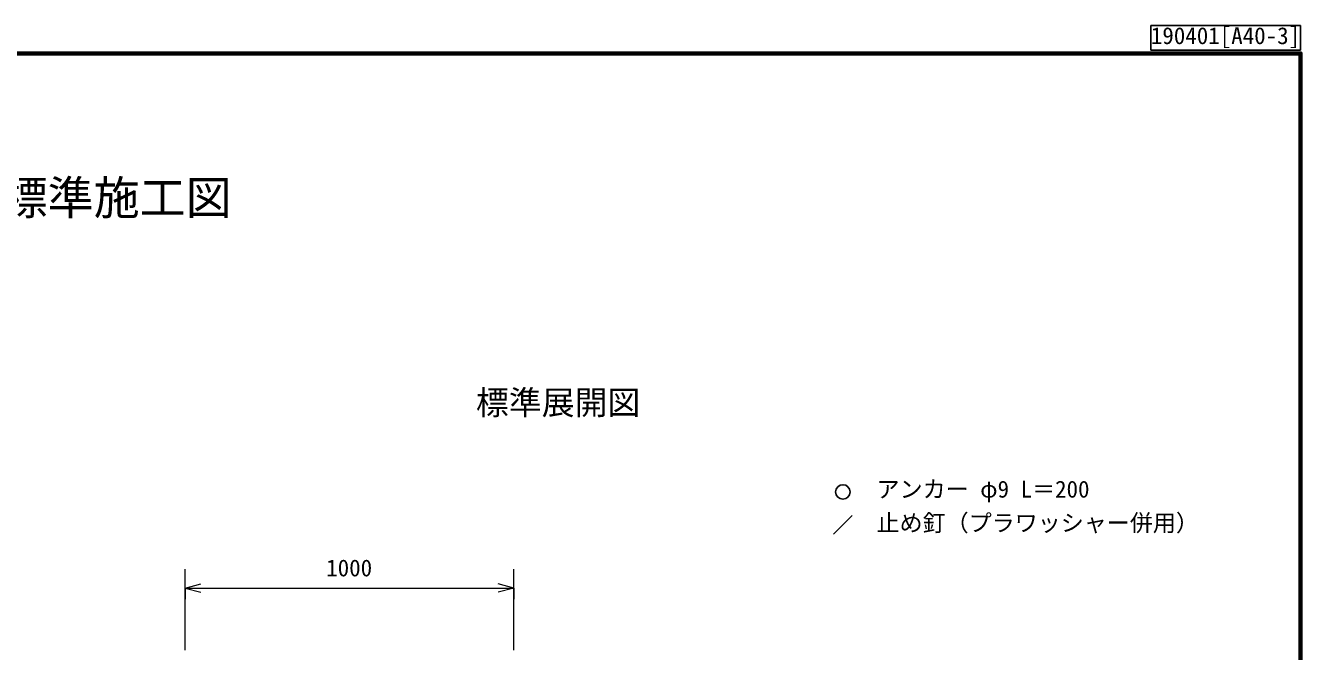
# Model space of a CAD drawing. Units: millimetres, scale not verified. Extents: x 200 to 8200, y 200 to 5825.
# Drawn here: x 4323 to 8200, y 3922 to 5825 of the extents above; entities that cross this region are included whole.
import ezdxf
from ezdxf.enums import TextEntityAlignment as Align

# ---------------------------------------------------------------- set-up
doc = ezdxf.new("R2010")
doc.units = ezdxf.units.MM
doc.header["$LTSCALE"] = 20
for name, color, linetype, lineweight in [('C-DOC', 3, 'Continuous', 25), ('C-STR-DIM', 1, 'Continuous', 13), ('C-STR-TXT', 7, 'Continuous', 25), ('C-TTL', 2, 'Continuous', 70)]:
    doc.layers.add(name, color=color, linetype=linetype, lineweight=lineweight)
doc.layers.add('C-TTL-TXT', color=7, linetype='Continuous')
doc.styles.add('ＭＳ ゴシック', font='')
doc.styles.get('ＭＳ ゴシック').set_extended_font_data('MS Gothic')

msp = doc.modelspace()

# ---------------------------------------------------------------- linework, layer by layer
at = {"layer": 'C-DOC'}
for p, q in [((8200, 5825), (7745, 5825)), ((7745, 5750), (7745, 5825)), ((8200, 5750), (8200, 5825)), ((7745, 5750), (8200, 5750))]:
    msp.add_line(p, q, dxfattribs=at)
at = {"layer": 'C-STR-DIM'}
for p, q in [((4808.54, 3925.93), (4808.54, 4172.64)), ((5808.54, 3925.93), (5808.54, 4172.64)), ((4808.54, 4114.93), (4856.84, 4127.87)), ((4808.54, 4114.93), (4808.54, 4080.64)), ((4808.54, 4114.93), (4856.84, 4101.99)), ((4808.54, 4114.93), (5808.54, 4114.93)), ((5808.54, 4114.93), (5760.25, 4127.87)), ((5808.54, 4114.93), (5760.25, 4101.99)), ((5808.54, 4114.93), (5808.54, 4080.64))]:
    msp.add_line(p, q, dxfattribs=at)
at = {"layer": 'C-STR-TXT'}
msp.add_line((6780.26, 4278.56), (6836.83, 4335.13), dxfattribs=at)
msp.add_circle((6808.54, 4406.85), 22, dxfattribs=at)
at = {"layer": 'C-TTL'}
msp.add_lwpolyline([(200, 200), (8200, 200), (8200, 5740), (200, 5740)], close=True, dxfattribs=at)

# ---------------------------------------------------------------- texts
at = {"layer": 'C-DOC', "style": 'ＭＳ ゴシック'}
msp.add_text('190401[A40-3]', height=51.32, dxfattribs=at).set_placement((7745, 5753), align=Align.BOTTOM_LEFT)
at = {"layer": 'C-STR-DIM', "color": 7, "style": 'ＭＳ ゴシック'}
msp.add_text('1000', height=51.32, dxfattribs=at).set_placement((5237.59, 4134.93), align=Align.BOTTOM_LEFT)
at = {"layer": 'C-STR-TXT', "style": 'ＭＳ ゴシック'}
for s, p in [('アンカー φ9 L＝200', (6911.04, 4374.35)), ('止め釘（プラワッシャー併用）', (6911.04, 4271.85))]:
    msp.add_text(s, height=51.32, dxfattribs=at).set_placement(p, align=Align.BOTTOM_LEFT)
at = {"layer": 'C-TTL-TXT', "color": 3, "style": 'ＭＳ ゴシック'}
msp.add_text('亀甲金網付のり面侵食防止シート工（植生シートタイプ）標準施工図', height=102.6, dxfattribs=at).set_placement((611.94, 5219.5), align=Align.BOTTOM_LEFT)
at = {"layer": 'C-TTL-TXT', "style": 'ＭＳ ゴシック'}
msp.add_text('標準展開図', height=73.31, dxfattribs=at).set_placement((5692.81, 4620.1), align=Align.BOTTOM_LEFT)

doc.saveas('drawing.dxf')
